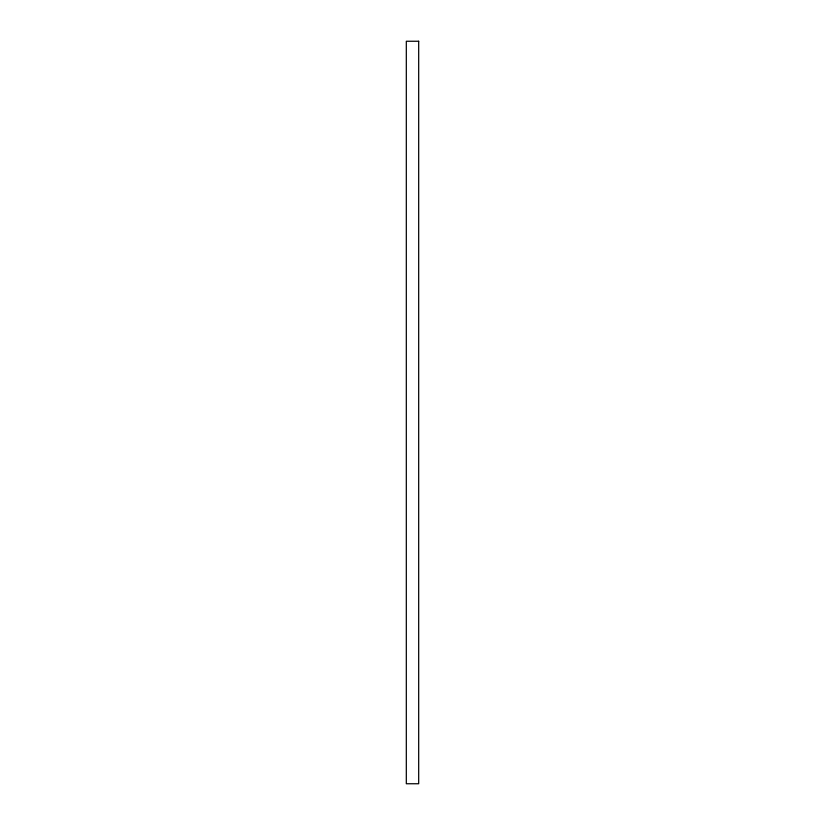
<?xml version="1.0" encoding="UTF-8"?>
<svg xmlns="http://www.w3.org/2000/svg" width="825" height="825" viewBox="0 0 825 825"><rect width="100%" height="100%" fill="white"/><g stroke="black" fill="none" stroke-linecap="round" stroke-linejoin="round"><path stroke-width="1.24" d="M418.688 41.25L406.312 41.25L406.312 783.75L418.688 783.75L418.688 41.25"/></g></svg>
